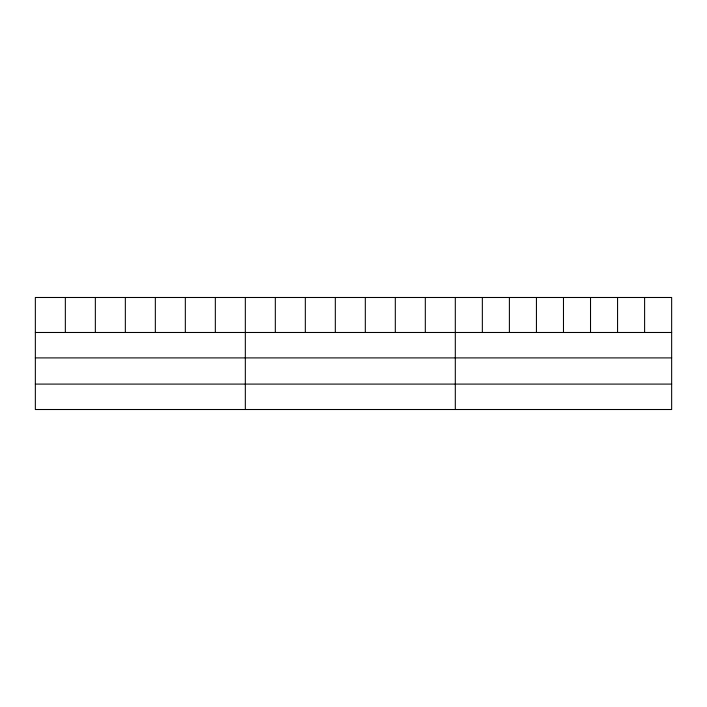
<?xml version="1.0" encoding="UTF-8"?>
<svg xmlns="http://www.w3.org/2000/svg" width="707" height="707" viewBox="0 0 707 707"><rect width="100%" height="100%" fill="white"/><g stroke="black" fill="none" stroke-linecap="round" stroke-linejoin="round"><path stroke-width="1.06" d="M671.65 357.901L671.65 297.488L35.35 297.488L35.35 409.512L671.65 409.512L671.65 357.901L35.35 357.901M35.35 332.484L671.65 332.484M35.35 384.095L671.65 384.095M644.607 297.488L644.607 332.484M617.564 297.488L617.564 332.484M590.522 297.488L590.522 332.484M563.479 297.488L563.479 332.484M536.436 297.488L536.436 332.484M509.394 297.488L509.394 332.484M482.351 297.488L482.351 332.484M455.308 297.488L455.308 409.512M425.314 297.488L425.314 332.484M395.31 297.488L395.31 332.484M365.316 297.488L365.316 332.484M335.321 297.488L335.321 332.484M305.327 297.488L305.327 332.484M275.323 297.488L275.323 332.484M245.329 297.488L245.329 409.512M215.335 297.488L215.335 332.484M185.331 297.488L185.331 332.484M155.337 297.488L155.337 332.484M125.342 297.488L125.342 332.484M95.348 297.488L95.348 332.484M65.344 297.488L65.344 332.484"/></g></svg>
